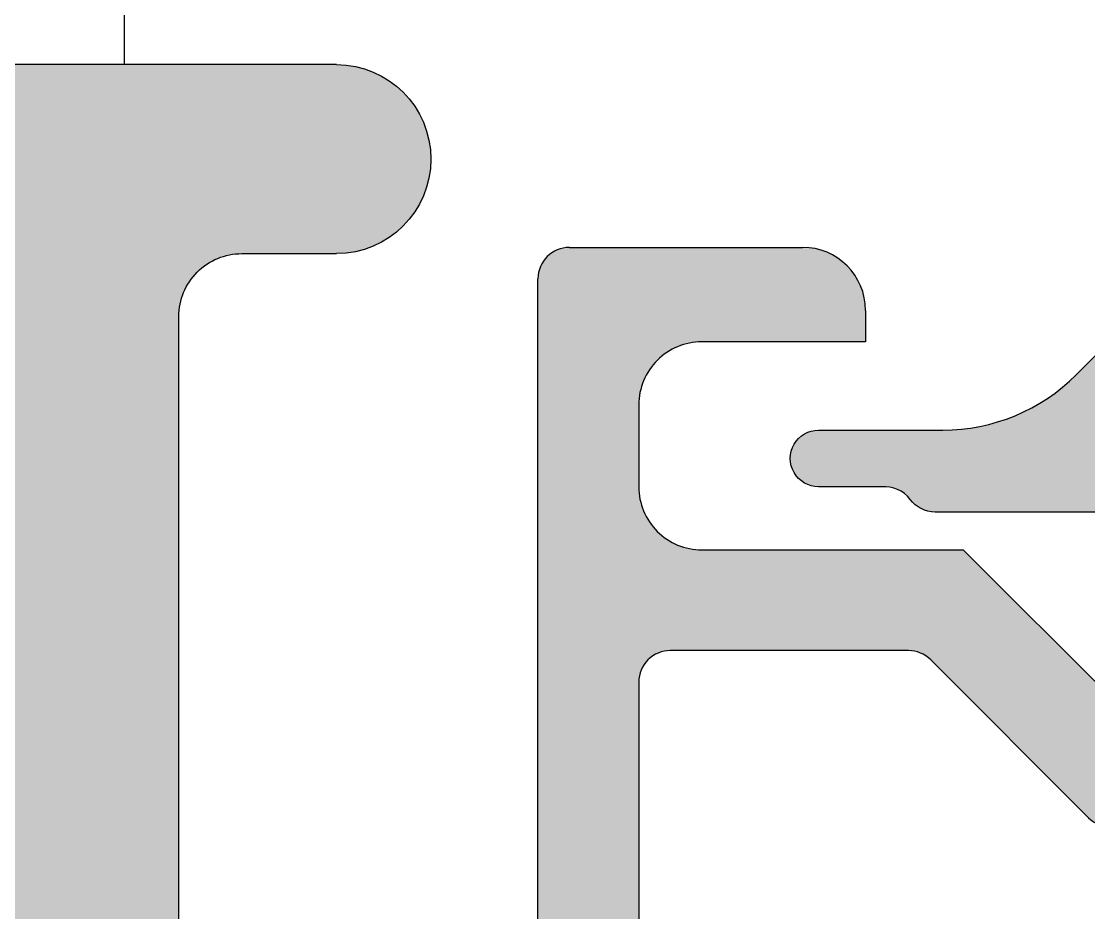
# Model space of a CAD drawing. Header units: millimetres. Extents: x 3633 to 4629, y 3430 to 3787.
# Drawn here: x 4160.0972 to 4160.1819, y 3492.2686 to 3492.3394 of the extents above; entities that cross this region are included whole.
import ezdxf

# ---------------------------------------------------------------- set-up
doc = ezdxf.new("R2010")
doc.units = ezdxf.units.MM

# ---------------------------------------------------------------- blocks, each defined once
blk = doc.blocks.new('A$C19EF2607')
h = blk.add_hatch(color=0)
edge = h.paths.add_edge_path()
edge.add_line((20821.78700964479, 14049.39256248742), (20819.78700964479, 14049.39256248742))
edge.add_line((20819.78700964479, 14049.39256248742), (20819.78700964479, 14051.39254722864))
edge.add_line((20819.78700964479, 14051.39254722864), (20819.98702185182, 14051.39254722864))
edge.add_line((20819.98702185182, 14051.39254722864), (20819.98702185182, 14067.89257774621))
edge.add_line((20819.98702185182, 14067.89257774621), (20817.78700964479, 14067.89257774621))
edge.add_line((20817.78700964479, 14067.89257774621), (20817.78700964479, 14068.33755455285))
edge.add_arc((20817.28894383527, 14068.33860997823), 0.4980669277672278, 359.8785876722313, 435.2305795748953)
edge.add_line((20817.41591589479, 14068.82022056848), (20815.88365881471, 14069.20422325403))
edge.add_arc((20815.6247137626, 14068.2398090765), 0.9985726041842001, 434.9705677209093, 551.5652522629928)
edge.add_line((20814.64641516237, 14068.03961143762), (20814.87628881959, 14065.40992698938))
edge.add_arc((20814.67705436532, 14065.3929069935), 0.1999601160958016, 270.06571055610686, 364.88275017665694, ccw=False)
edge.add_line((20814.67728369264, 14065.19294700891), (20814.04729406862, 14065.19294700891))
edge.add_arc((20814.04791980906, 14065.69397002792), 0.5010234097656093, 185.1599071873907, 269.92844187466517, ccw=False)
edge.add_line((20813.54892675905, 14065.64891014367), (20813.38501684694, 14067.22456321985))
edge.add_arc((20812.88706838894, 14067.18072757974), 0.4998742143403334, 365.0309205213477, 494.9352427039928)
edge.add_line((20812.53400366334, 14067.53459129602), (20809.29161779908, 14064.29217491418))
edge.add_arc((20809.45988329263, 14064.18406277911), 0.2000037751396555, 147.2788802677882, 245.4525417838821)
edge.add_line((20809.37679235963, 14064.00213585168), (20809.66237585573, 14063.83724937707))
edge.add_arc((20809.49200506389, 14063.59034122673), 0.2999830685466978, 276.9163434582479, 415.3936692003333, ccw=False)
edge.add_line((20809.52812902955, 14063.29254112512), (20806.39357112853, 14063.29254112512))
edge.add_arc((20806.39357112853, 14063.79254112512), 0.5000000000001901, 216.714324302462, 270.0000000000006, ccw=False)
edge.add_arc((20805.59202952342, 14063.19477864275), 0.499894459453353, 396.7143243024603, 455.3010929374934)
edge.add_line((20805.54584448365, 14063.6925350216), (20804.54199926881, 14063.6925350216))
edge.add_arc((20804.54199163942, 14064.14253196985), 0.4499969483068631, 90.00097141095853, 270.00097141127014, ccw=False)
edge.add_line((20804.54198401003, 14064.59252891809), (20806.51099340944, 14064.59252891809))
edge.add_arc((20806.51312619676, 14067.58463493772), 2.992106779762136, 269.9591593042086, 315.0778021022752)
edge.add_line((20808.63173620729, 14065.47177086145), (20813.74300329713, 14070.58157310754))
edge.add_arc((20814.80254822517, 14069.5222475986), 1.498267662472936, 74.97577415787117, 135.0059332501354, ccw=False)
edge.add_line((20815.19094030885, 14070.96929893762), (20819.15801184205, 14069.90667686731))
edge.add_arc((20819.28656744165, 14070.39032578478), 0.5004426216444782, 255.1147624522993, 359.9259009455879)
edge.add_line((20819.78700964479, 14070.38967857629), (20819.78700964479, 14074.39258919031))
edge.add_arc((20819.28701536683, 14074.39258919031), 0.4999942779541016, 360.0000000000004, 540)
edge.add_line((20818.78702108888, 14074.39258919031), (20818.78702108888, 14073.39258919031))
edge.add_arc((20818.28728282249, 14073.39232745669), 0.4997383349251404, 269.96999183143146, 360.030008168568, ccw=False)
edge.add_line((20818.28702108888, 14072.89258919031), (20817.78702108888, 14072.89258919031))
edge.add_line((20817.78702108888, 14072.89258919031), (20817.78702108888, 14074.39258919031))
edge.add_arc((20817.2872820266, 14074.39285012803), 0.4997391304027424, 359.9700831295448, 450.0299168704582)
edge.add_line((20817.28702108888, 14074.89258919031), (20814.88701479463, 14074.89258919031))
edge.add_line((20814.88701479463, 14074.89258919031), (20814.88701479463, 14074.29258308679))
edge.add_line((20814.88701479463, 14074.29258308679), (20814.25578920869, 14074.66120491296))
edge.add_arc((20814.59878061058, 14075.39349757814), 0.8086381448125621, 98.81839552855479, 244.9025375867349, ccw=False)
edge.add_line((20814.47481386689, 14076.19257698327), (20819.28801672487, 14076.19256553918))
edge.add_arc((20819.2888055432, 14076.69064497884), 0.4980800642877682, 269.9092596079172, 357.808655314293)
edge.add_line((20819.78652136354, 14076.67159996301), (20819.78700964479, 14086.32852134973))
edge.add_arc((20818.28863195086, 14086.39279183031), 1.499755449512508, 357.5438960228943, 449.9850298356299)
edge.add_line((20818.28902380494, 14087.89254722864), (20808.78707067994, 14087.89254722864))
edge.add_arc((20808.78711267943, 14087.39250522915), 0.50004200124976, 90.0048123823272, 179.9951876176722)
edge.add_line((20808.28707067994, 14087.39254722864), (20808.28707067994, 14085.88355980188))
edge.add_arc((20807.77711359629, 14085.88449697176), 0.5099579447891585, 340.2900002818841, 359.89470522087663, ccw=False)
edge.add_line((20808.25719397096, 14085.71250877649), (20806.07579748658, 14079.72157249719))
edge.add_arc((20805.60551631969, 14079.89317319271), 0.5006108015593056, 270.03553312202985, 339.95350108939664, ccw=False)
edge.add_line((20805.60582678346, 14079.39256248742), (20805.28679602174, 14079.39256248742))
edge.add_arc((20805.28709489062, 14079.89292574938), 0.5003633512095612, 160.0581272722602, 269.9657770166426, ccw=False)
edge.add_line((20804.81673376588, 14080.06358299524), (20806.51308386354, 14084.72154197961))
edge.add_arc((20806.04267223489, 14084.89216388111), 0.5003987746137694, 340.0639038412404, 449.953008187197)
edge.add_line((20806.04308264283, 14085.39256248742), (20805.28707067994, 14085.39256248742))
edge.add_arc((20805.28710260001, 14085.89259440749), 0.50003192108786, 180.003657536973, 269.9963424630286, ccw=False)
edge.add_line((20804.78707067994, 14085.89256248742), (20804.78707067994, 14086.89256248742))
edge.add_arc((20805.2871651714, 14086.89246799597), 0.5000945003853255, 90.01082587752342, 179.9891741225047, ccw=False)
edge.add_line((20805.28707067994, 14087.39256248742), (20806.28707067994, 14087.39256248742))
edge.add_arc((20806.28710131221, 14087.89253185516), 0.4999693686770859, 269.996489586361, 360.0035104136391)
edge.add_line((20806.78707067994, 14087.89256248742), (20806.78707067994, 14088.89256248742))
edge.add_arc((20807.2870872484, 14088.89251539945), 0.5000165706751895, 90.00189854266017, 179.9946042939102, ccw=False)
edge.add_line((20807.28707067994, 14089.39253196985), (20821.28700964479, 14089.39253196985))
edge.add_arc((20821.28726932284, 14088.8927916479), 0.4997403894149837, -0.029772372694026217, 90.02977237269408, ccw=False)
edge.add_line((20821.78700964479, 14088.89253196985), (20821.78700964479, 14049.39256248742))
h = blk.add_hatch(color=0)
edge = h.paths.add_edge_path(flags=16)
edge.add_arc((20772.88712506363, 14054.8937099106), 0.4998408644227152, -90.02002240240421, 0.01898884720060323, ccw=False)
edge.add_line((20772.88695039088, 14054.39386907665), (20766.58721039072, 14054.39364649987))
edge.add_arc((20766.58693805849, 14054.89361865321), 0.4999722275075696, 179.9697052663021, 270.0312087092657, ccw=False)
edge.add_line((20766.08696590085, 14054.89388300994), (20766.0869781361, 14066.89388300994))
edge.add_arc((20766.58669969183, 14066.89416094511), 0.4997216330287783, 89.96801639973933, 180.031866768311, ccw=False)
edge.add_line((20766.586978646, 14067.39388250027), (20772.88696364593, 14067.39387607671))
edge.add_arc((20772.88722112216, 14066.89413406237), 0.4997420806618353, -0.02963669892528742, 90.0295198317217, ccw=False)
edge.add_line((20773.38696313597, 14066.89387556681), (20773.3869659006, 14054.89387556681))
edge = h.paths.add_edge_path(flags=16)
edge.add_line((20774.88695890084, 14054.89387403734), (20774.88697113609, 14066.89387403734))
edge.add_arc((20775.38669269183, 14066.8941519724), 0.4997216330287135, 89.96801639973182, 180.0318667549634, ccw=False)
edge.add_line((20775.38697164593, 14067.39387352744), (20781.88697164546, 14067.3936159001))
edge.add_arc((20781.88722912193, 14066.89387388564), 0.4997420807783706, -0.029636685578225297, 90.029519858409, ccw=False)
edge.add_line((20782.38697113586, 14066.8936153902), (20782.38697390049, 14054.89360839015))
edge.add_arc((20781.88697377406, 14054.89360802635), 0.5000001264271718, -90.00004391597082, 4.168815581806484e-05, ccw=False)
edge.add_line((20781.88697339082, 14054.39360790004), (20775.3872023907, 14054.39363752728))
edge.add_arc((20775.38693055836, 14054.89360918108), 0.4999717276974615, 179.9696479899144, 270.031151454341, ccw=False)
edge = h.paths.add_edge_path(flags=16)
edge.add_line((20790.88696539076, 14054.39359872347), (20784.38696539076, 14054.393605351))
edge.add_arc((20784.38696552691, 14054.89360497755), 0.4999996265396662, 179.9998987743864, 269.9999843919388, ccw=False)
edge.add_line((20783.88696590043, 14054.89360586091), (20783.88697813591, 14066.89361386074))
edge.add_arc((20784.38697776239, 14066.89361372452), 0.4999996265396662, 89.99989877438651, 179.9999843919389, ccw=False)
edge.add_line((20784.38697864581, 14067.39361335107), (20790.88697864581, 14067.39360672355))
edge.add_arc((20790.88697850931, 14066.89360709712), 0.4999996264232509, -0.00010123895378910674, 89.9999843652584, ccw=False)
edge.add_line((20791.38697813591, 14066.89360621365), (20791.38696590043, 14054.89359821382))
edge.add_arc((20790.88696627383, 14054.89359834991), 0.4999996265396661, 269.9998988010669, 359.99998440527906, ccw=False)
edge = h.paths.add_edge_path()
edge.add_line((20794.38695947704, 14048.5938471549), (20794.38697762595, 14066.39360815476))
edge.add_ellipse((20795.38697842951, 14066.39360633204), major_axis=(-1.000000803500212, 0), ratio=1, start_angle=269.9984406237085, end_angle=359.9998955662247, ccw=False)
edge.add_line((20795.38700564572, 14067.39360713519), (20796.88693964569, 14067.39356560589))
edge.add_ellipse((20796.88696117507, 14068.89371410586), major_axis=(-1.500148500121089, 0), ratio=1, start_angle=89.99917771951496, end_angle=269.9991777106223)
edge.add_line((20796.88698270475, 14070.39386260582), (20763.58698170492, 14070.39388455896))
edge.add_ellipse((20763.58698167506, 14069.89388407898), major_axis=(-0.5000004799803728, 0), ratio=1, start_angle=269.9999965849087, end_angle=359.9998865682759)
edge.add_line((20763.08698119503, 14069.89388506886), (20763.08696891996, 14057.8550270689))
edge.add_line((20763.08696891996, 14057.8550270689), (20761.08696538792, 14054.39092810804))
edge.add_line((20761.08696538792, 14054.39092810804), (20761.08695621463, 14045.39417310807))
edge.add_line((20761.08695621457, 14045.39417310807), (20760.58695621457, 14045.39417361797))
edge.add_ellipse((20760.58695533121, 14044.89417399143), major_axis=(-0.4999996265404279, 0), ratio=1, start_angle=269.9998987743865, end_angle=359.9999843919389)
edge.add_line((20760.08695570473, 14044.89417412764), (20760.08695519506, 14044.39417412764))
edge.add_ellipse((20760.58695482131, 14044.39417324439), major_axis=(-0.499999626307597, 0), ratio=1, start_angle=359.9998987877266, end_angle=449.9999844186194)
edge.add_line((20760.58695468534, 14043.89417361797), (20763.58695468534, 14043.89417055904))
edge.add_ellipse((20763.58695556852, 14044.39417018533), major_axis=(-0.4999996263075969, 0), ratio=1, start_angle=89.99989880106686, end_angle=179.9999843919389)
edge.add_line((20764.086955195, 14044.39417004914), (20764.08696335176, 14052.39388604931))
edge.add_ellipse((20764.58696347818, 14052.3938854131), major_axis=(-0.5000001264274443, 0), ratio=1, start_angle=269.9998414916265, end_angle=359.99992709575315, ccw=False)
edge.add_line((20764.58696486149, 14052.89388553939), (20765.98696386162, 14052.89388711193))
edge.add_ellipse((20765.98718579696, 14052.3941095531), major_axis=(-0.4997776081189551, 0), ratio=1, start_angle=179.9735232005858, end_angle=270.02544323346274, ccw=False)
edge.add_line((20766.48696335166, 14052.39387860222), (20766.48694264208, 14046.79416260219))
edge.add_ellipse((20766.67129230686, 14046.34087059149), major_axis=(-0.48934491501178, 0), ratio=1, start_angle=292.1311204443016, end_angle=406.331622196126)
edge.add_line((20766.33340781904, 14045.98690375875), (20767.13341005798, 14045.24033594297))
edge.add_ellipse((20767.48745696706, 14045.59271893128), major_axis=(-0.4995227565664176, 0), ratio=1, start_angle=44.86504610803876, end_angle=179.4464604003526)
edge.add_line((20767.98695641221, 14045.58789307278), (20767.98696335172, 14052.39387707275))
edge.add_ellipse((20768.48671821435, 14052.39412970483), major_axis=(-0.4997549264812819, 0), ratio=1, start_angle=269.970002739463, end_angle=360.02896370103826, ccw=False)
edge.add_line((20768.48697986151, 14052.89388456292), (20772.6869668616, 14052.89386128055))
edge.add_ellipse((20772.68696351786, 14052.39386144702), major_axis=(-0.49999983353727, 0), ratio=1, start_angle=179.9999224933354, end_angle=269.9996168422682, ccw=False)
edge.add_line((20773.18696335162, 14052.39386077065), (20773.18695641815, 14045.59385177077))
edge.add_ellipse((20773.68695679185, 14045.59385168357), major_axis=(-0.5000003736931907, 0), ratio=1, start_angle=359.9999900081878, end_angle=492.8359851725555)
edge.add_line((20774.02690804447, 14045.2271999142), (20774.82690880075, 14045.96894109857))
edge.add_ellipse((20774.48695758963, 14046.33559256201), major_axis=(-0.5000001215843566, 0), ratio=1, start_angle=132.8360055260684, end_angle=246.4218210553232)
edge.add_line((20774.68695764197, 14046.79385024126), (20774.68696335168, 14052.39386224121))
edge.add_ellipse((20775.18696297822, 14052.39386210512), major_axis=(-0.4999996265396661, 0), ratio=1, start_angle=269.9998988010669, end_angle=359.99998440527906, ccw=False)
edge.add_line((20775.18696386134, 14052.89386173154), (20776.88696386153, 14052.89385999812))
edge.add_ellipse((20776.88696372503, 14052.3938603717), major_axis=(-0.4999996264232509, 0), ratio=1, start_angle=179.9998987610462, end_angle=269.9999843652584, ccw=False)
edge.add_line((20777.38696335163, 14052.39385948822), (20777.38695764169, 14046.79384748827))
edge.add_ellipse((20777.58695725957, 14046.33558972846), major_axis=(-0.5000000215728326, 0), ratio=1, start_angle=293.5781296227825, end_angle=407.1639451407455)
edge.add_line((20777.24700580072, 14045.96893863103), (20778.0470050443, 14045.22719581545))
edge.add_ellipse((20778.38695654436, 14045.59384667317), major_axis=(-0.4999998738696115, 0), ratio=1, start_angle=47.16392300253573, end_angle=179.999918144431)
edge.add_line((20778.88695641834, 14045.59384595885), (20778.88696335157, 14052.39385495897))
edge.add_ellipse((20779.38696368528, 14052.39385411552), major_axis=(-0.5000003336470237, 0), ratio=1, start_angle=270.0002089876409, end_angle=359.99990335021965, ccw=False)
edge.add_line((20779.38696186151, 14052.89385444907), (20790.88696386153, 14052.89384572351))
edge.add_ellipse((20790.88696372509, 14052.39384609708), major_axis=(-0.4999996264232509, 0), ratio=1, start_angle=179.9998987610462, end_angle=269.9999843652584, ccw=False)
edge.add_line((20791.38696335163, 14052.39384521359), (20791.38695570454, 14044.89386221372))
edge.add_ellipse((20792.38695616456, 14044.89386165424), major_axis=(-1.000000460073508, 0), ratio=1, start_angle=359.9999679434824, end_angle=449.9998579267944)
edge.add_line((20792.38695368491, 14043.89386119417), (20801.08695468487, 14043.89383532343))
edge.add_ellipse((20801.08748073381, 14044.89331030173), major_axis=(-0.9994751167436792, 0), ratio=1, start_angle=89.96984378594917, end_angle=180.0309560863022)
edge.add_line((20802.08695570473, 14044.89385030375), (20802.08695641812, 14045.59383930385))
edge.add_ellipse((20801.08752694633, 14045.59441085058), major_axis=(-0.9994296352168468, 0), ratio=1, start_angle=179.9672340944529, end_angle=270.032649051986)
edge.add_line((20801.08695743786, 14046.59384032342), (20796.38695743767, 14046.59384511554))
edge.add_ellipse((20796.38695798296, 14048.59384362135), major_axis=(-1.999998505809419, 0), ratio=1, start_angle=359.9998987710514, end_angle=449.9999843785986, ccw=False)
h = blk.add_hatch(color=0)
edge = h.paths.add_edge_path()
edge.add_line((20819.28696239367, 14049.49272376651), (20818.28694439353, 14049.49271178598))
edge.add_arc((20818.28695445525, 14048.49271070483), 1.000001081199713, 90.00057649669112, 179.9998796247162)
edge.add_line((20817.28695337399, 14048.49271280578), (20817.28695089224, 14046.05873880562))
edge.add_line((20817.28695089224, 14046.05873880562), (20816.78694898955, 14044.1927143154))
edge.add_line((20816.78694898961, 14044.1927143154), (20816.28694898961, 14044.1927148253))
edge.add_arc((20816.28694912599, 14044.69271445172), 0.4999996264232509, 179.9998987610462, 269.9999843652584, ccw=False)
edge.add_line((20815.78694949945, 14044.6927153352), (20815.78695337399, 14048.49271433501))
edge.add_arc((20818.28695240035, 14048.49271326445), 2.499999026302477, 128.3162697180181, 179.9999754646703, ccw=False)
edge.add_arc((20815.18694587977, 14052.41571400073), 2.499998494050219, 308.3162346007441, 359.9999403451986)
edge.add_line((20817.68694437388, 14052.41571139779), (20817.68695269106, 14060.57284939779))
edge.add_arc((20817.1869523637, 14060.57285033635), 0.5000003273607658, 359.9998924512714, 494.9999497978451)
edge.add_line((20816.83339905157, 14060.92640426804), (20814.34615551564, 14058.4391658041))
edge.add_arc((20813.99260185589, 14058.79271974173), 0.5000005771359249, 270.0000584834273, 314.99997748356185, ccw=False)
edge.add_line((20813.99260236626, 14058.29271916466), (20809.18134036614, 14058.2927240704))
edge.add_arc((20809.18134189607, 14058.79272464701), 0.5000005766074297, 224.9999056799894, 269.99982468312, ccw=False)
edge.add_line((20808.82778751571, 14058.43917143067), (20806.32068807189, 14060.94627498697))
edge.add_arc((20805.96713319118, 14060.59272056342), 0.5000017840834378, 44.999962956917, 89.99988196621456)
edge.add_line((20805.96713422117, 14061.0927223475), (20802.18696822127, 14061.09272620178))
edge.add_arc((20802.18696733797, 14060.59272657534), 0.4999996264240126, 89.99989877438645, 179.9999843785987)
edge.add_line((20801.68696771143, 14060.59272671168), (20801.68696150836, 14054.50889371175))
edge.add_arc((20802.18696090952, 14054.50889305226), 0.4999994011600195, 179.9999244276016, 297.6054836070185)
edge.add_arc((20804.15632613981, 14050.74271447447), 3.750000656475753, 3.3723881368567845, 117.6054249134601, ccw=False)
edge.add_arc((20808.39896652935, 14050.99272237977), 0.4999995115618611, 183.3724321001787, 269.9999866864542)
edge.add_line((20808.39896641322, 14050.492722868), (20808.78696641326, 14050.49272247242))
edge.add_line((20808.78696641326, 14050.49272247244), (20808.78696070332, 14044.89272247234))
edge.add_arc((20808.28696107701, 14044.89272260855), 0.4999996263068355, 269.9998987743864, 359.9999843919389, ccw=False)
edge.add_line((20808.28696019365, 14044.39272298224), (20807.78696219367, 14044.39272349191))
edge.add_line((20807.78696219367, 14044.39272349191), (20807.2869600961, 14046.25876500181))
edge.add_line((20807.2869600961, 14046.25876500181), (20807.28695729142, 14049.39251800187))
edge.add_arc((20806.78695781127, 14049.39251703178), 0.4999994800901137, 0.000111164112353237, 90.00000114725955)
edge.add_line((20806.78695780126, 14049.89251651174), (20806.51847480139, 14049.89251678532))
edge.add_arc((20806.51847470016, 14050.09251693045), 0.2000001451233658, 164.610165335483, 270.0000290149427, ccw=False)
edge.add_arc((20804.15632520267, 14050.7427140137), 2.2500011803398, 344.6100775821929, 449.9995732201224)
edge.add_arc((20804.15632772841, 14050.74271444175), 2.250000752204417, 89.9996375376344, 195.3891331773299)
edge.add_arc((20801.79416978755, 14050.0925497264), 0.2000001241034243, -89.99999606463962, 15.389131478340289, ccw=False)
edge.add_line((20801.79416980129, 14049.89254960234), (20800.58696580119, 14049.89255183333))
edge.add_arc((20800.5869667909, 14050.39255231319), 0.5000004798649361, 179.9999965849087, 269.999886581616, ccw=False)
edge.add_line((20800.08696631104, 14050.39255234298), (20800.08698323689, 14066.99273034303))
edge.add_arc((20800.58699395997, 14066.99271911025), 0.5000107231414666, 90.00117031180758, 179.998712843771, ccw=False)
edge.add_line((20800.58698374679, 14067.49272983315), (20804.28698074672, 14067.49272606059))
edge.add_arc((20804.28694633069, 14066.49269266429), 1.000033396888417, 0.0018549880796854268, 89.99802816889502, ccw=False)
edge.add_line((20805.28697972692, 14066.49272504103), (20805.28697921726, 14065.99272504103))
edge.add_line((20805.28697921732, 14065.99272504101), (20802.68697321741, 14065.99272769202))
edge.add_arc((20802.68697095057, 14064.99272893895), 0.9999987530780572, 89.99987011952214, 179.9999557304472)
edge.add_line((20801.68697219761, 14064.99272971161), (20801.68697087234, 14063.69272671177))
edge.add_arc((20802.68697012513, 14063.69272494494), 0.9999992528480254, 179.9998987677163, 269.9999843785986)
edge.add_line((20802.68696985254, 14062.69272569197), (20806.83698485256, 14062.69272146074))
edge.add_line((20806.83698485256, 14062.69272146074), (20809.6369769976, 14059.89272360576))
edge.add_line((20809.63697699754, 14059.89272360576), (20811.08697299747, 14059.89272212729))
edge.add_arc((20811.5869735328, 14060.41766905834), 0.7249619408616528, 226.394257849439, 313.6056253101739)
edge.add_line((20812.08697299752, 14059.89272110772), (20813.53696899768, 14059.89271962925))
edge.add_line((20813.53696899768, 14059.89271962925), (20816.33696685266, 14062.69271177429))
edge.add_line((20816.3369668526, 14062.69271177429), (20816.6869548526, 14062.69271141736))
edge.add_arc((20816.68695661938, 14063.69271067032), 0.9999992529644406, 269.9998987743865, 359.9999843852688)
edge.add_line((20817.68695587217, 14063.69271039779), (20817.68695719767, 14064.99269839775))
edge.add_arc((20816.68696868717, 14064.99270990702), 0.9999885105724603, 359.9993405590034, 450.0005998896006)
edge.add_line((20816.68695821724, 14065.99269841754), (20815.28697921726, 14065.99269984479))
edge.add_line((20815.28697921732, 14065.99269984478), (20815.28697982896, 14066.59270584492))
edge.add_line((20815.28697982896, 14066.59270584493), (20816.38701795065, 14067.69271072329))
edge.add_line((20816.38701795065, 14067.69271072329), (20818.78698095074, 14067.69270827624))
edge.add_arc((20818.78699617786, 14067.19272401315), 0.4999842633250834, -0.0018618054151033903, 90.00174495480928, ccw=False)
edge.add_line((20819.28698044084, 14067.19270776634), (20819.28696239367, 14049.49272376651))
at = {"color": 0}
for p, q in [((20793.51766815176, 15628.82344385856), (20793.51766815176, 14070.39386482706)), ((20800.58698374679, 14067.49272983315), (20804.28698074672, 14067.49272606059)), ((20800.08696631104, 14050.39255234298), (20800.08698323695, 14066.99273034304)), ((20800.08696631104, 14050.39255234298), (20800.08698323695, 14066.99273034304)), ((20805.28697972692, 14066.49272504103), (20805.28697921732, 14065.99272504101)), ((20805.28697972692, 14066.49272504103), (20805.28697921732, 14065.99272504101)), ((20805.28697921732, 14065.99272504101), (20802.68697321741, 14065.99272769204)), ((20805.28697921732, 14065.99272504101), (20802.68697321741, 14065.99272769204)), ((20801.68697219761, 14064.99272971161), (20801.68697087234, 14063.69272671177)), ((20801.68697219761, 14064.99272971161), (20801.68697087234, 14063.69272671177)), ((20802.68696985254, 14062.69272569197), (20806.83698485256, 14062.69272146074)), ((20802.68696985254, 14062.69272569197), (20806.83698485256, 14062.69272146074)), ((20806.83698485256, 14062.69272146074), (20809.63697699754, 14059.89272360576)), ((20806.83698485256, 14062.69272146074), (20809.63697699754, 14059.89272360576)), ((20805.96713422117, 14061.0927223475), (20802.18696822127, 14061.09272620178)), ((20805.96713422117, 14061.0927223475), (20802.18696822127, 14061.09272620178)), ((20808.82778751571, 14058.43917143067), (20806.32068807189, 14060.94627498699)), ((20808.82778751571, 14058.43917143067), (20806.32068807189, 14060.94627498699)), ((20801.68696771143, 14060.59272671168), (20801.68696150836, 14054.50889371174)), ((20801.68696771143, 14060.59272671168), (20801.68696150836, 14054.50889371174))]:
    blk.add_line(p, q, dxfattribs=at)
at = {"color": 0, "extrusion": (0, 0, -1)}
for p, q in [((20796.88698270475, 14070.39386260582), (20763.58698170492, 14070.39388455896)), ((20795.38700564572, 14067.39360713519), (20796.88693964569, 14067.39356560589)), ((20794.38695947704, 14048.5938471549), (20794.38697762595, 14066.39360815476)), ((20794.38695947704, 14048.5938471549), (20794.38697762595, 14066.39360815476))]:
    blk.add_line(p, q, dxfattribs=at)
at = {"color": 0}
blk.add_lwpolyline([(20809.52812902955, 14063.29254112512), (20806.39357112853, 14063.29254112512, -0.2367847383981039), (20805.99275802394, 14063.49362833652, 0.2613508993788797), (20805.54584448365, 14063.6925350216), (20804.54199926881, 14063.6925350216, -1.000000000002724), (20804.54198401003, 14064.59252891809), (20806.51099340944, 14064.59252891809, 0.1994505821840649), (20808.63173620729, 14065.47177086145), (20813.74300329713, 14070.58157310754, -0.268090239284583)], format="xyb", dxfattribs=at)
at = {"color": 0, "extrusion": (0, 0, -1)}
for centre, radius, start, end in [((-20796.88696117507, 14068.89371410586), 1.500148500121089, 90.00082229126002, 270.0008222782366), ((-20795.38697842951, 14066.39360633204), 1.000000803500212, 0.0001044340676546577, 90.00155937712753)]:
    blk.add_arc(centre, radius, start, end, dxfattribs=at)
at = {"color": 0}
for centre, radius, start, end in [((20800.58699395997, 14066.99271911025), 0.5000107231414666, 90.00117030929185, 179.9987128426883), ((20804.28694633069, 14066.49269266429), 1.000033396888417, 0.001854989870237743, 89.99802817057673), ((20802.68697095057, 14064.99272893895), 0.9999987530780572, 89.99987012051783, 179.9999557304232), ((20802.68697095057, 14064.99272893895), 0.9999987530780572, 89.99987012051783, 179.9999557304232), ((20802.68697012513, 14063.69272494494), 0.9999992528480254, 179.9998987681046, 269.9999843773597), ((20802.68697012513, 14063.69272494494), 0.9999992528480254, 179.9998987681046, 269.9999843773597), ((20802.18696733797, 14060.59272657534), 0.4999996264240126, 89.99989877331149, 179.9999843786603), ((20802.18696733797, 14060.59272657534), 0.4999996264240126, 89.99989877331149, 179.9999843786603), ((20805.96713319118, 14060.59272056342), 0.5000017840834378, 44.99996296459648, 89.99988196515974), ((20805.96713319118, 14060.59272056342), 0.5000017840834378, 44.99996296459648, 89.99988196515974), ((20809.18134189607, 14058.79272464701), 0.5000005766074297, 224.9999056884086, 269.9998246830179), ((20809.18134189607, 14058.79272464701), 0.5000005766074297, 224.9999056884086, 269.9998246830179)]:
    blk.add_arc(centre, radius, start, end, dxfattribs=at)

msp = doc.modelspace()

# ---------------------------------------------------------------- block references
at = {"color": 0, "xscale": 0.005, "yscale": 0.005, "zscale": 0.005}
msp.add_blockref('A$C19EF2607', (4056.137743174857, 3421.98396506303), dxfattribs=at)

doc.saveas('drawing.dxf')
